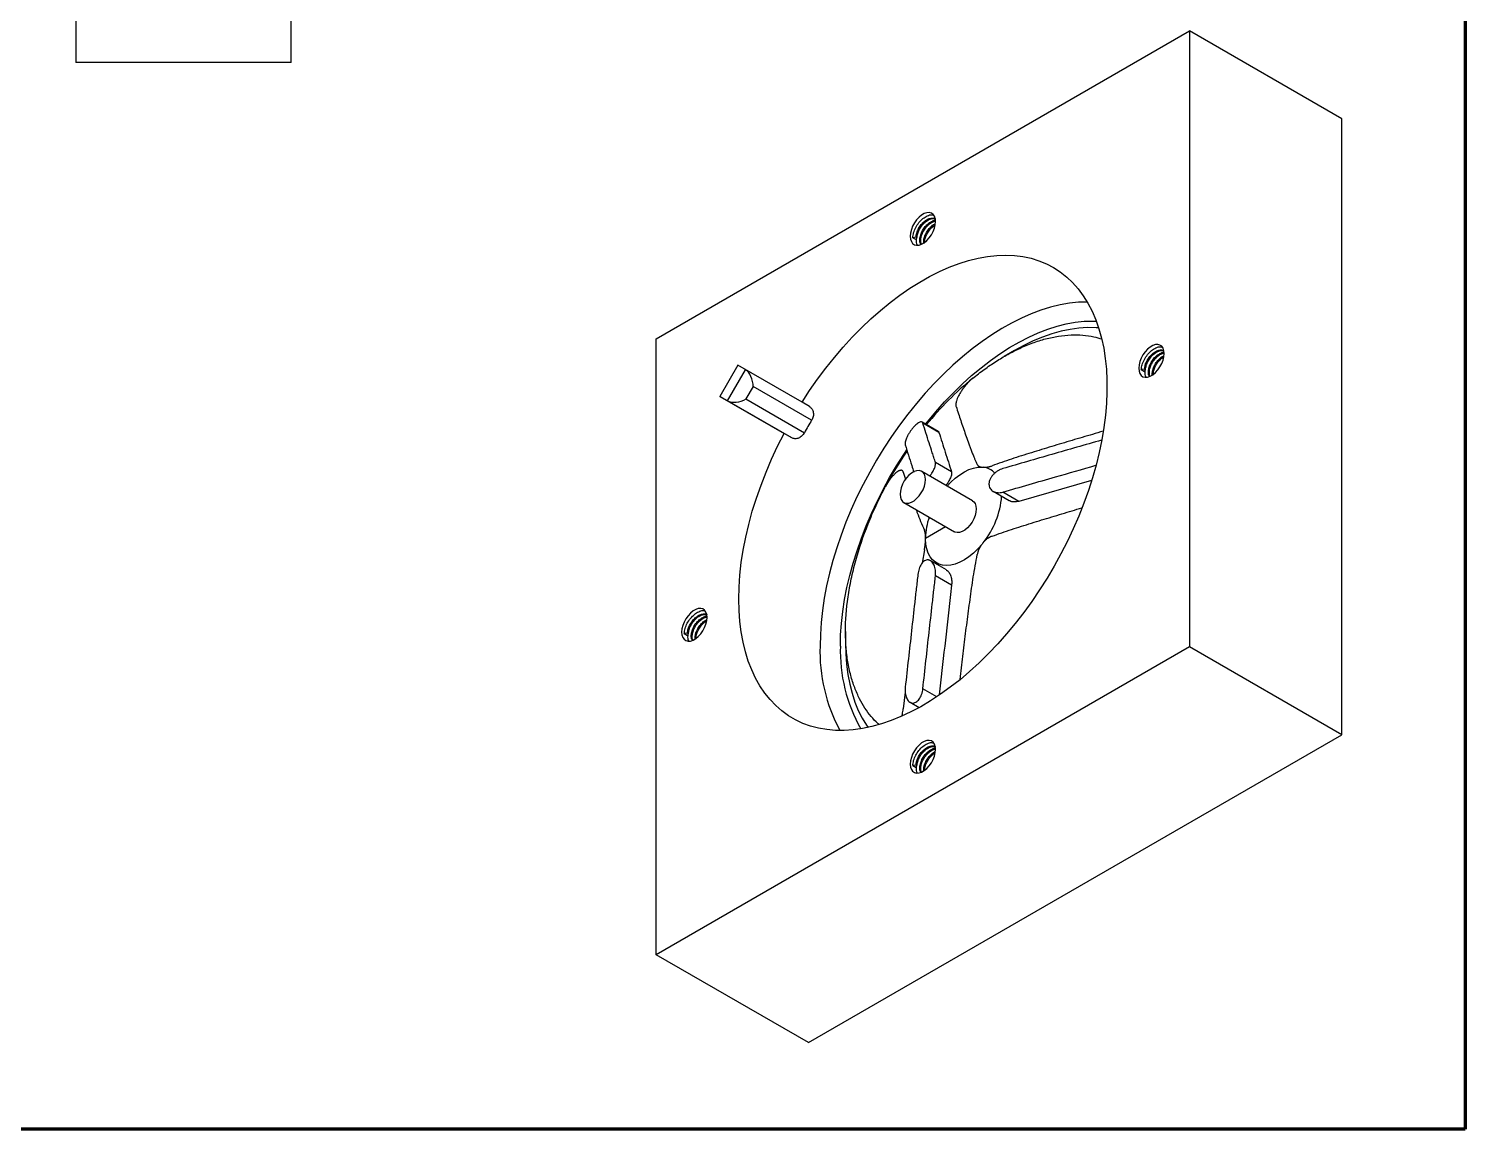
# Model space of a CAD drawing. Header units: millimetres. Extents: x 15 to 415, y 5 to 292.
# Drawn here: x 215 to 415, y 5 to 158.2 of the extents above; entities that cross this region are included whole.
import ezdxf

# ---------------------------------------------------------------- set-up
doc = ezdxf.new("R2010")
doc.units = ezdxf.units.MM

msp = doc.modelspace()

# ---------------------------------------------------------------- linework, layer by layer
at = {"color": 7, "linetype": 'Continuous', "lineweight": 70}
for p, q in [((415, 292), (415, 5)), ((415, 5), (15, 5))]:
    msp.add_line(p, q, dxfattribs=at)
at = {"color": 7, "linetype": 'Continuous', "lineweight": 25}
for p, q in [((221.55, 258.52), (221.55, 153.52)), ((251.55, 153.52), (251.55, 258.52)), ((302.37, 115.04), (376.62, 157.9)), ((376.62, 157.9), (376.62, 72.16)), ((397.83, 145.65), (376.62, 157.9)), ((251.55, 153.52), (221.55, 153.52)), ((397.83, 59.92), (397.83, 145.65)), ((338.53, 129.19), (338.08, 129.12)), ((338.08, 129.12), (338.54, 128.85)), ((338.66, 129.11), (338.53, 129.19)), ((338.54, 128.85), (338.66, 129.11)), ((339.71, 128.46), (339.76, 128.71)), ((302.37, 29.3), (302.37, 115.04)), ((352.22, 113.4), (350.8, 112.58)), ((313.74, 111.36), (311.24, 107.03)), ((322.66, 106.21), (313.74, 111.36)), ((370.35, 110.82), (369.9, 110.75)), ((369.9, 110.75), (370.36, 110.48)), ((370.48, 110.74), (370.35, 110.82)), ((370.36, 110.48), (370.48, 110.74)), ((371.53, 110.08), (371.58, 110.34)), ((315.86, 108.4), (314.86, 106.67)), ((324, 103.7), (315.86, 108.4)), ((311.24, 107.03), (320.16, 101.88)), ((312.3, 106.41), (311.24, 107.03)), ((321.22, 101.26), (312.3, 106.41)), ((314.86, 106.67), (323, 101.97)), ((323.72, 105.6), (322.66, 106.21)), ((341.62, 102.16), (339.38, 103.45)), ((341.72, 102.02), (339.48, 103.31)), ((321.22, 101.26), (320.16, 101.88)), ((336.76, 96.49), (337.09, 95.49)), ((346.4, 92.5), (339.33, 96.58)), ((343.48, 96.52), (341.24, 97.81)), ((362.96, 95.32), (352.86, 92.41)), ((336.83, 92.25), (343.9, 88.17)), ((349.27, 93.81), (351.51, 92.52)), ((352.86, 92.41), (350.62, 93.7)), ((339.7, 85.66), (339.38, 83.81)), ((342.76, 82.87), (340.52, 84.16)), ((343.48, 80.74), (341.24, 82.03)), ((306.71, 74.08), (306.26, 74.01)), ((306.26, 74.01), (306.72, 73.74)), ((306.84, 74), (306.71, 74.08)), ((306.72, 73.74), (306.84, 74)), ((328.71, 74.31), (328.71, 72.68)), ((376.62, 72.16), (302.37, 29.3)), ((307.89, 73.35), (307.94, 73.6)), ((397.83, 59.92), (376.62, 72.16)), ((337.03, 65.84), (336.76, 63.52)), ((337.7, 64.44), (338.97, 63.71)), ((323.58, 17.06), (397.83, 59.92)), ((338.53, 55.7), (338.08, 55.63)), ((338.08, 55.63), (338.54, 55.36)), ((338.66, 55.62), (338.53, 55.7)), ((338.54, 55.36), (338.66, 55.62)), ((339.71, 54.97), (339.76, 55.23)), ((323.58, 17.06), (302.37, 29.3))]:
    msp.add_line(p, q, dxfattribs=at)
at = {"color": 8, "linetype": 'Continuous', "lineweight": 25}
for p, q in [((312.3, 106.41), (314.8, 110.74)), ((339.85, 87.27), (342.65, 88.89)), ((341.42, 65.2), (339.48, 66.32))]:
    msp.add_line(p, q, dxfattribs=at)
at = {"color": 7, "linetype": 'Continuous', "lineweight": 25, "flags": 128}
for points in [[(341.26, 131.37), (341.22, 131.77), (341.11, 132.11), (340.92, 132.37), (340.67, 132.54), (340.38, 132.62), (340.04, 132.6), (339.68, 132.48), (339.31, 132.27), (338.95, 131.97), (338.61, 131.6), (338.31, 131.18), (338.06, 130.72), (337.88, 130.24), (337.76, 129.77), (337.72, 129.32), (337.76, 128.92), (337.88, 128.58), (338.06, 128.32), (338.31, 128.14), (338.61, 128.07), (338.95, 128.09), (339.31, 128.21), (339.68, 128.42), (340.04, 128.72), (340.38, 129.09), (340.67, 129.51), (340.92, 129.97), (341.11, 130.45), (341.22, 130.92), (341.26, 131.37)], [(322.66, 106.21), (323.72, 107.83), (324.83, 109.42), (325.98, 110.96), (327.17, 112.44), (328.4, 113.88), (329.65, 115.25), (330.94, 116.57), (332.25, 117.81), (333.58, 118.99), (334.93, 120.09), (336.29, 121.12), (337.66, 122.07), (339.04, 122.93), (340.42, 123.72), (341.79, 124.41), (343.16, 125.01), (344.52, 125.53), (345.86, 125.95), (347.19, 126.28), (348.49, 126.51), (349.77, 126.65), (351.01, 126.69), (352.23, 126.64), (353.4, 126.49), (354.54, 126.25), (355.63, 125.91), (356.68, 125.48), (357.68, 124.96), (358.62, 124.35), (359.51, 123.64), (360.34, 122.86), (361.11, 121.98), (361.82, 121.03), (362.46, 119.99), (363.04, 118.88), (363.55, 117.7), (363.99, 116.45), (364.36, 115.13), (364.66, 113.75), (364.88, 112.31), (365.04, 110.81), (365.11, 109.27), (365.12, 107.68), (365.05, 106.05), (364.9, 104.39), (364.69, 102.69), (364.4, 100.97), (364.03, 99.22), (363.6, 97.46), (363.1, 95.69), (362.53, 93.91), (361.89, 92.14), (361.19, 90.36), (360.42, 88.6), (359.6, 86.85), (358.71, 85.12), (357.78, 83.41), (356.78, 81.73), (355.74, 80.09), (354.65, 78.49), (353.52, 76.93), (352.35, 75.42), (351.14, 73.96), (349.9, 72.56), (348.62, 71.21), (347.32, 69.94), (346, 68.73), (344.66, 67.59), (343.3, 66.53), (341.94, 65.55), (340.56, 64.64), (339.18, 63.82), (337.81, 63.09), (336.44, 62.45), (335.07, 61.89), (333.72, 61.43), (332.39, 61.06), (331.08, 60.78), (329.79, 60.6), (328.53, 60.52), (327.3, 60.53), (326.1, 60.63), (324.95, 60.83), (323.84, 61.13), (322.77, 61.51), (321.75, 62), (320.78, 62.57), (319.87, 63.23), (319.01, 63.98), (318.21, 64.82), (317.47, 65.73), (316.8, 66.73), (316.19, 67.81), (315.65, 68.96), (315.18, 70.18), (314.78, 71.47), (314.45, 72.83), (314.19, 74.24), (314.01, 75.71), (313.9, 77.23), (313.86, 78.8)], [(362.37, 120.16), (361.17, 120.12), (359.9, 119.99), (358.6, 119.77), (357.27, 119.44), (355.93, 119.03), (354.58, 118.52), (353.21, 117.93), (351.84, 117.24), (350.46, 116.47), (349.09, 115.61), (347.72, 114.67), (346.35, 113.65), (345.01, 112.55), (343.67, 111.38), (342.36, 110.14), (341.08, 108.84), (339.82, 107.47), (338.59, 106.04), (337.4, 104.56), (336.24, 103.02), (335.13, 101.44), (334.07, 99.82), (333.05, 98.17), (332.08, 96.48), (331.17, 94.76), (330.31, 93.02), (329.52, 91.27), (328.78, 89.5), (328.11, 87.72), (327.5, 85.95), (326.96, 84.17), (326.49, 82.41), (326.09, 80.65), (325.76, 78.92), (325.51, 77.21), (325.32, 75.53), (325.21, 73.88), (325.17, 72.27)], [(339.86, 103.17), (340.11, 103.48), (341.28, 104.89), (342.49, 106.25), (343.73, 107.54), (344.99, 108.77), (346.27, 109.93), (347.58, 111.02), (348.89, 112.03), (350.22, 112.97), (351.55, 113.82), (352.89, 114.59), (354.22, 115.28), (355.55, 115.87), (356.86, 116.38), (358.17, 116.8), (359.45, 117.12), (360.71, 117.35), (361.95, 117.48), (363.16, 117.52), (363.63, 117.51)], [(363.96, 116.55), (363.59, 116.58), (362.42, 116.6), (361.22, 116.53), (359.99, 116.36), (358.73, 116.1), (357.45, 115.74), (356.16, 115.29), (354.85, 114.75), (353.54, 114.12), (352.22, 113.4), (352.22, 113.4)], [(373.08, 112.99), (373.04, 113.39), (372.93, 113.73), (372.74, 114), (372.49, 114.17), (372.2, 114.25), (371.86, 114.23), (371.5, 114.11), (371.13, 113.89), (370.77, 113.6), (370.43, 113.23), (370.13, 112.8), (369.88, 112.34), (369.7, 111.87), (369.58, 111.4), (369.54, 110.95), (369.58, 110.55), (369.7, 110.21), (369.88, 109.94), (370.13, 109.77), (370.43, 109.69), (370.77, 109.71), (371.13, 109.83), (371.5, 110.05), (371.86, 110.34), (372.2, 110.71), (372.49, 111.14), (372.74, 111.6), (372.93, 112.07), (373.04, 112.54), (373.08, 112.99)], [(313.86, 78.8), (313.9, 80.46), (314.01, 82.15), (314.21, 83.88), (314.48, 85.63), (314.83, 87.41), (315.25, 89.21), (315.74, 91.03), (316.31, 92.85), (316.95, 94.67), (317.65, 96.49), (318.43, 98.3), (319.26, 100.1), (320.16, 101.88)], [(328, 72.27), (328.04, 73.83), (328.15, 75.43), (328.33, 77.07), (328.59, 78.73), (328.92, 80.41), (329.31, 82.11), (329.78, 83.82), (330.32, 85.54), (330.92, 87.27), (331.59, 88.99), (332.32, 90.7), (333.11, 92.4), (333.96, 94.08), (334.86, 95.73), (335.82, 97.36), (336.82, 98.95), (337.24, 99.58)], [(336.31, 93.4), (336.35, 92.99), (336.46, 92.65), (336.65, 92.39), (336.89, 92.22), (337.19, 92.14), (337.53, 92.16), (337.89, 92.28), (338.26, 92.49), (338.62, 92.79), (338.96, 93.16), (339.26, 93.58), (339.51, 94.04), (339.69, 94.52), (339.81, 94.99), (339.85, 95.44), (339.81, 95.84), (339.69, 96.18), (339.51, 96.44), (339.26, 96.62), (338.96, 96.69), (338.62, 96.67), (338.26, 96.55), (337.89, 96.34), (337.53, 96.04), (337.19, 95.67), (336.89, 95.25), (336.65, 94.79), (336.46, 94.31), (336.35, 93.84), (336.31, 93.4)], [(342.86, 94.54), (343.37, 95.08), (343.99, 95.64), (344.62, 96.12), (345.26, 96.52), (345.9, 96.83), (346.53, 97.05), (347.14, 97.16), (347.72, 97.18)], [(346.4, 92.5), (346.58, 92.36), (346.76, 92.1), (346.88, 91.76), (346.92, 91.36), (346.88, 90.91), (346.76, 90.44), (346.58, 89.96), (346.33, 89.5), (346.03, 89.08), (345.7, 88.71), (345.33, 88.41), (344.96, 88.2), (344.6, 88.08), (344.27, 88.06), (343.97, 88.13), (343.9, 88.17)], [(347.72, 86.46), (347.14, 85.81), (346.53, 85.22), (345.9, 84.71), (345.26, 84.28), (344.62, 83.94), (343.99, 83.69), (343.37, 83.54), (342.78, 83.49), (342.22, 83.54), (341.71, 83.69), (341.25, 83.93), (340.84, 84.27), (340.5, 84.7), (340.23, 85.22), (340.02, 85.8), (339.9, 86.46), (339.85, 87.17)], [(309.44, 76.25), (309.4, 76.65), (309.29, 76.99), (309.1, 77.26), (308.86, 77.43), (308.56, 77.51), (308.22, 77.49), (307.86, 77.37), (307.49, 77.15), (307.13, 76.86), (306.79, 76.49), (306.49, 76.07), (306.24, 75.61), (306.06, 75.13), (305.94, 74.66), (305.9, 74.21), (305.94, 73.81), (306.06, 73.47), (306.24, 73.21), (306.49, 73.03), (306.79, 72.95), (307.13, 72.97), (307.49, 73.09), (307.86, 73.31), (308.22, 73.61), (308.56, 73.97), (308.86, 74.4), (309.1, 74.86), (309.29, 75.33), (309.4, 75.81), (309.44, 76.25)], [(328.71, 72.68), (328.75, 71.18), (328.86, 69.73), (329.04, 68.32), (329.3, 66.98), (329.63, 65.69), (330.03, 64.47), (330.5, 63.32), (331.04, 62.24), (331.64, 61.24), (331.85, 60.94)], [(341.26, 57.88), (341.22, 58.28), (341.11, 58.62), (340.92, 58.88), (340.67, 59.06), (340.38, 59.13), (340.04, 59.11), (339.68, 58.99), (339.31, 58.78), (338.95, 58.48), (338.61, 58.11), (338.31, 57.69), (338.06, 57.23), (337.88, 56.75), (337.76, 56.28), (337.72, 55.84), (337.76, 55.43), (337.88, 55.09), (338.06, 54.83), (338.31, 54.66), (338.61, 54.58), (338.95, 54.6), (339.31, 54.72), (339.68, 54.93), (340.04, 55.23), (340.38, 55.6), (340.67, 56.02), (340.92, 56.48), (341.11, 56.96), (341.22, 57.43), (341.26, 57.88)]]:
    msp.add_lwpolyline(points, dxfattribs=at)
at = {"color": 7, "linetype": 'Continuous', "lineweight": 25}
for centre, radius, start, end in [((374.97, 74.74), 45.02, 129.3472, 140.9702), ((377.85, 71.46), 62.77, 149.0872, 150.9128), ((381.89, 69.13), 53.93, 145.8011, 152.072), ((347.61, 94.6), 2.57, 42.5827, 83.9728), ((338.92, 93.96), 11.56, 320.8324, 355.8784), ((349.43, 87.09), 9.59, 161.0227, 178.2802), ((348.26, 71.48), 23.1, 178.0314, 208.3532), ((349.68, 71.53), 21.69, 178.0309, 209.798)]:
    msp.add_arc(centre, radius, start, end, dxfattribs=at)
for centre, major_axis, ratio, start_param, end_param in [((314.8, 109.01), (-0.49, 1.82), 0.517638, 4.234807, 5.805604), ((313.8, 107.28), (1.82, 0.49), 0.51759, 3.619289, 5.190086)]:
    msp.add_ellipse(centre, major_axis=major_axis, ratio=ratio, start_param=start_param, end_param=end_param, dxfattribs=at)
for points, knots in [([(338.08, 129.12), (338.11, 129.35), (338.16, 129.8), (338.48, 130.55), (338.93, 131.24), (339.49, 131.82), (340.1, 132.19), (340.61, 132.36), (340.86, 132.3), (340.94, 132.28)], [0, 0, 0, 0, 0.153743, 0.309146, 0.461501, 0.61724, 0.77006, 0.924794, 1, 1, 1, 1]), ([(338.53, 129.19), (338.55, 129.38), (338.6, 129.76), (338.87, 130.38), (339.26, 130.96), (339.73, 131.44), (340.25, 131.76), (340.75, 131.88), (341.1, 131.86), (341.23, 131.75), (341.25, 131.73)], [0, 0, 0, 0, 0.138556, 0.27861, 0.415913, 0.556271, 0.693993, 0.833444, 0.972895, 1, 1, 1, 1]), ([(338.66, 129.11), (338.69, 129.3), (338.74, 129.68), (339.01, 130.31), (339.39, 130.89), (339.86, 131.36), (340.38, 131.68), (340.87, 131.82), (341.14, 131.75), (341.27, 131.71)], [0, 0, 0, 0, 0.1446839, 0.2909327, 0.4343078, 0.5808735, 0.724687, 0.8703054, 1, 1, 1, 1]), ([(339.22, 128.21), (339.19, 128.24), (339.08, 128.37), (339.04, 128.77), (339.11, 129.34), (339.34, 129.95), (339.7, 130.54), (340.16, 131.05), (340.67, 131.39), (341.03, 131.55), (341.19, 131.54), (341.19, 131.54)], [0, 0, 0, 0, 0.046193, 0.182253, 0.316624, 0.453568, 0.587531, 0.724178, 0.859365, 0.994549, 1, 1, 1, 1]), ([(339.28, 128.23), (339.27, 128.24), (339.2, 128.34), (339.18, 128.7), (339.24, 129.26), (339.47, 129.88), (339.83, 130.47), (340.29, 130.97), (340.78, 131.32), (341.09, 131.4), (341.22, 131.44)], [0, 0, 0, 0, 0.00135, 0.14817, 0.293167, 0.440941, 0.585498, 0.732951, 0.878829, 1, 1, 1, 1]), ([(339.59, 128.38), (339.6, 128.55), (339.6, 128.91), (339.81, 129.52), (340.15, 130.13), (340.59, 130.64), (340.97, 130.97), (341.19, 131.04), (341.23, 131.06)], [0, 0, 0, 0, 0.186201, 0.3796878, 0.5695447, 0.7617783, 0.9540197, 1, 1, 1, 1]), ([(339.74, 128.48), (339.74, 128.6), (339.75, 128.9), (339.95, 129.45), (340.28, 130.05), (340.72, 130.57), (341.05, 130.8), (341.21, 130.91)], [0, 0, 0, 0, 0.139924, 0.35965, 0.575253, 0.793555, 1, 1, 1, 1]), ([(338.73, 128.11), (338.72, 128.11), (338.6, 128.27), (338.6, 128.76), (338.63, 129.27), (338.74, 129.52), (338.74, 129.53)], [0, 0, 0, 0, 0.027927, 0.549638, 0.984026, 1, 1, 1, 1]), ([(346.43, 109.55), (346.96, 109.97), (348.03, 110.81), (349.66, 111.91), (351.31, 112.89), (353.02, 113.76), (354.78, 114.5), (356.59, 115.07), (358.38, 115.44), (360.1, 115.62), (361.75, 115.58), (363.18, 115.4), (364.02, 115.13), (364.37, 115.02)], [0, 0, 0, 0, 0.08515, 0.170765, 0.257823, 0.345374, 0.441469, 0.538228, 0.637085, 0.736666, 0.832915, 0.929833, 1, 1, 1, 1]), ([(369.9, 110.75), (369.92, 110.97), (369.98, 111.43), (370.3, 112.17), (370.75, 112.87), (371.31, 113.44), (371.92, 113.82), (372.43, 113.98), (372.68, 113.92), (372.76, 113.9)], [0, 0, 0, 0, 0.153743, 0.309146, 0.461501, 0.61724, 0.77006, 0.924794, 1, 1, 1, 1]), ([(370.35, 110.82), (370.37, 111), (370.42, 111.39), (370.69, 112.01), (371.08, 112.59), (371.55, 113.06), (372.07, 113.39), (372.57, 113.51), (372.92, 113.49), (373.05, 113.37), (373.07, 113.35)], [0, 0, 0, 0, 0.138556, 0.27861, 0.415913, 0.556271, 0.693993, 0.833444, 0.972895, 1, 1, 1, 1]), ([(370.48, 110.74), (370.51, 110.93), (370.56, 111.31), (370.83, 111.93), (371.21, 112.51), (371.68, 112.99), (372.2, 113.3), (372.69, 113.45), (372.96, 113.37), (373.09, 113.34)], [0, 0, 0, 0, 0.144684, 0.290933, 0.434308, 0.580873, 0.724687, 0.870305, 1, 1, 1, 1]), ([(371.04, 109.83), (371.01, 109.87), (370.9, 110), (370.86, 110.39), (370.93, 110.96), (371.16, 111.58), (371.52, 112.17), (371.98, 112.68), (372.49, 113.01), (372.85, 113.18), (373.01, 113.16), (373.01, 113.16)], [0, 0, 0, 0, 0.046193, 0.182253, 0.316624, 0.453568, 0.587531, 0.724178, 0.859365, 0.994549, 1, 1, 1, 1]), ([(371.1, 109.86), (371.09, 109.86), (371.02, 109.96), (371, 110.32), (371.06, 110.88), (371.29, 111.5), (371.65, 112.1), (372.11, 112.59), (372.6, 112.94), (372.91, 113.02), (373.04, 113.06)], [0, 0, 0, 0, 0.00135, 0.14817, 0.293167, 0.440941, 0.585498, 0.732951, 0.878829, 1, 1, 1, 1]), ([(371.41, 110), (371.42, 110.18), (371.42, 110.53), (371.63, 111.15), (371.97, 111.75), (372.41, 112.27), (372.79, 112.59), (373.01, 112.67), (373.05, 112.69)], [0, 0, 0, 0, 0.186201, 0.379688, 0.569545, 0.761778, 0.95402, 1, 1, 1, 1]), ([(371.56, 110.11), (371.56, 110.22), (371.57, 110.52), (371.77, 111.07), (372.1, 111.67), (372.54, 112.2), (372.87, 112.43), (373.03, 112.54)], [0, 0, 0, 0, 0.139924, 0.35965, 0.575253, 0.793555, 1, 1, 1, 1]), ([(370.55, 109.73), (370.54, 109.74), (370.42, 109.89), (370.42, 110.39), (370.45, 110.9), (370.56, 111.15), (370.56, 111.16)], [0, 0, 0, 0, 0.027927, 0.549638, 0.984026, 1, 1, 1, 1]), ([(346.43, 109.55), (346.4, 109.53), (346.34, 109.48), (346.26, 109.41), (346.17, 109.34), (346.09, 109.26), (346.01, 109.18), (345.92, 109.09), (345.84, 109.01), (345.75, 108.92), (345.67, 108.83), (345.59, 108.74), (345.51, 108.65), (345.43, 108.56), (345.35, 108.47), (345.28, 108.37), (345.2, 108.27), (345.13, 108.18), (345.06, 108.08), (344.91, 107.87), (344.7, 107.55), (344.46, 107.12), (344.27, 106.72), (344.17, 106.42), (344.11, 106.21), (344.09, 106.07), (344.07, 105.94), (344.07, 105.83), (344.08, 105.72), (344.1, 105.66), (344.11, 105.63)], [0, 0, 0, 0, 0.020842, 0.041685, 0.062528, 0.083372, 0.104217, 0.12506, 0.145903, 0.166747, 0.187591, 0.208436, 0.22928, 0.250124, 0.270967, 0.291809, 0.312652, 0.333496, 0.35434, 0.375183, 0.468858, 0.562539, 0.656227, 0.749919, 0.791598, 0.833278, 0.874959, 0.91664, 0.958322, 1, 1, 1, 1]), ([(323.72, 105.6), (323.79, 105.55), (323.85, 105.51), (323.97, 105.4), (324.02, 105.33), (324.11, 105.19), (324.15, 105.12), (324.2, 104.96), (324.22, 104.88), (324.25, 104.7), (324.25, 104.61), (324.25, 104.43), (324.23, 104.34), (324.17, 104.06), (324.1, 103.87), (324, 103.7)], [0, 0, 0, 0, 0.125, 0.125, 0.25, 0.25, 0.375, 0.375, 0.5, 0.5, 0.625, 0.625, 0.75, 0.75, 1, 1, 1, 1]), ([(344.11, 105.63), (344.22, 105.29), (344.43, 104.64), (344.76, 103.65), (345.09, 102.68), (345.43, 101.69), (345.73, 100.85), (345.97, 100.17), (346.17, 99.66), (346.36, 99.15), (346.55, 98.68), (346.73, 98.26), (346.88, 97.9), (346.99, 97.66), (347.05, 97.55)], [0, 0, 0, 0, 0.1314657, 0.2501475, 0.3752225, 0.5002758, 0.6252893, 0.6903849, 0.7502484, 0.8155856, 0.87514, 0.9194225, 0.9610066, 1, 1, 1, 1]), ([(339.48, 103.31), (339.47, 103.36), (339.45, 103.39), (339.39, 103.45), (339.35, 103.47), (339.26, 103.48), (339.21, 103.48), (339.1, 103.45), (339.03, 103.43), (338.9, 103.36), (338.83, 103.31), (338.67, 103.2), (338.59, 103.14), (338.43, 102.99), (338.35, 102.91), (338.18, 102.73), (338.09, 102.63), (337.93, 102.43), (337.85, 102.32), (337.69, 102.1), (337.62, 101.99), (337.48, 101.76), (337.42, 101.65), (337.31, 101.43), (337.26, 101.32), (337.17, 101.11), (337.13, 101.01), (337.07, 100.82), (337.05, 100.73), (337.02, 100.57), (337.01, 100.5), (337.01, 100.37), (337.02, 100.31), (337.03, 100.26)], [0, 0, 0, 0, 0.0625, 0.0625, 0.125, 0.125, 0.1875, 0.1875, 0.25, 0.25, 0.3125, 0.3125, 0.375, 0.375, 0.4375, 0.4375, 0.5, 0.5, 0.5625, 0.5625, 0.625, 0.625, 0.6875, 0.6875, 0.75, 0.75, 0.8125, 0.8125, 0.875, 0.875, 0.9375, 0.9375, 1, 1, 1, 1]), ([(341.24, 97.81), (341.17, 98.04), (341.09, 98.27), (340.94, 98.73), (340.87, 98.96), (340.65, 99.65), (340.5, 100.11), (340.21, 101.02), (340.06, 101.48), (339.77, 102.39), (339.63, 102.85), (339.48, 103.31)], [0, 0, 0, 0, 0.125, 0.125, 0.25, 0.25, 0.5, 0.5, 0.75, 0.75, 1, 1, 1, 1]), ([(341.6, 102.13), (341.64, 102.12), (341.69, 102.11), (341.71, 102.04), (341.72, 102.02)], [0, 0, 0, 0, 0.574982, 1, 1, 1, 1]), ([(341.72, 102.02), (342.01, 101.1), (342.3, 100.19), (342.89, 98.36), (343.18, 97.44), (343.48, 96.52)], [0, 0, 0, 0, 0.5, 0.5, 1, 1, 1, 1]), ([(364.58, 102.18), (364.09, 102.03), (362.65, 101.61), (360.26, 100.9), (357.42, 100.05), (354.61, 99.19), (351.82, 98.31), (350.01, 97.68), (349.11, 97.36)], [0, 0, 0, 0, 0.093906, 0.27618, 0.458094, 0.63948, 0.820123, 1, 1, 1, 1]), ([(323, 101.97), (322.95, 101.89), (322.89, 101.8), (322.77, 101.65), (322.71, 101.58), (322.57, 101.45), (322.49, 101.39), (322.34, 101.3), (322.26, 101.25), (322.1, 101.19), (322.01, 101.16), (321.85, 101.13), (321.76, 101.13), (321.52, 101.14), (321.36, 101.18), (321.22, 101.26)], [0, 0, 0, 0, 0.125, 0.125, 0.25, 0.25, 0.375, 0.375, 0.5, 0.5, 0.625, 0.625, 0.75, 0.75, 1, 1, 1, 1]), ([(337.03, 100.26), (337.33, 99.32), (337.73, 98.07), (338.13, 96.81), (338.23, 96.5)], [0, 0, 0, 0, 0.755075, 1, 1, 1, 1]), ([(364.36, 100.93), (362.06, 100.27), (357.47, 98.95), (352.9, 97.63), (350.62, 96.97)], [0, 0, 0, 0, 0.502279, 1, 1, 1, 1]), ([(336.76, 96.49), (336.75, 96.51), (336.74, 96.54), (336.72, 96.58), (336.7, 96.61), (336.68, 96.64), (336.65, 96.67), (336.62, 96.69), (336.59, 96.71), (336.55, 96.72), (336.51, 96.73), (336.47, 96.74), (336.43, 96.74), (336.39, 96.73), (336.34, 96.73), (336.29, 96.71), (336.24, 96.7), (336.19, 96.68), (336.07, 96.62), (335.89, 96.5), (335.6, 96.27), (335.31, 95.96), (335.06, 95.67), (334.89, 95.43), (334.77, 95.27), (334.66, 95.1), (334.55, 94.93), (334.44, 94.75), (334.34, 94.57), (334.27, 94.45), (334.24, 94.39)], [0, 0, 0, 0, 0.022069, 0.044138, 0.066208, 0.088279, 0.11035, 0.13242, 0.154491, 0.176562, 0.198632, 0.220702, 0.242772, 0.264842, 0.286913, 0.308983, 0.331052, 0.353122, 0.375191, 0.468881, 0.562565, 0.656241, 0.749911, 0.785639, 0.821368, 0.857094, 0.89282, 0.928548, 0.964275, 1, 1, 1, 1]), ([(340.46, 95.93), (340.56, 96.07), (340.78, 96.39), (341.05, 96.88), (341.24, 97.36), (341.28, 97.66), (341.25, 97.78), (341.24, 97.81)], [0, 0, 0, 0, 0.18534, 0.41384, 0.657469, 0.916471, 1, 1, 1, 1]), ([(343.48, 96.52), (343.49, 96.41), (343.52, 96.2), (343.34, 95.7), (343.06, 95.15), (342.81, 94.79), (342.7, 94.64)], [0, 0, 0, 0, 0.266814, 0.533764, 0.796619, 1, 1, 1, 1]), ([(347.05, 97.55), (347.06, 97.53), (347.07, 97.5), (347.1, 97.45), (347.14, 97.41), (347.17, 97.37), (347.22, 97.34), (347.26, 97.31), (347.31, 97.28), (347.37, 97.25), (347.42, 97.23), (347.5, 97.21), (347.6, 97.19), (347.68, 97.18), (347.72, 97.18)], [0, 0, 0, 0, 0.07501, 0.150016, 0.225019, 0.300023, 0.375027, 0.450029, 0.525032, 0.600037, 0.67504, 0.750041, 0.87502, 1, 1, 1, 1]), ([(347.88, 97.16), (347.9, 97.16), (347.95, 97.15), (348.02, 97.15), (348.1, 97.15), (348.17, 97.15), (348.25, 97.16), (348.33, 97.17), (348.42, 97.18), (348.5, 97.19), (348.59, 97.21), (348.68, 97.23), (348.79, 97.26), (348.94, 97.3), (349.05, 97.34), (349.11, 97.36)], [0, 0, 0, 0, 0.068184, 0.136369, 0.204555, 0.272738, 0.340921, 0.409105, 0.477289, 0.545472, 0.613655, 0.681839, 0.750023, 0.875005, 1, 1, 1, 1]), ([(350.62, 96.97), (350.5, 96.94), (350.38, 96.89), (350.14, 96.78), (350.03, 96.72), (349.8, 96.58), (349.69, 96.5), (349.48, 96.33), (349.38, 96.24), (349.2, 96.05), (349.11, 95.94), (348.97, 95.73), (348.9, 95.62), (348.8, 95.39), (348.76, 95.28), (348.71, 95.11), (348.7, 95.05), (348.69, 94.94), (348.69, 94.88), (348.69, 94.72), (348.7, 94.61), (348.75, 94.41), (348.79, 94.31), (348.9, 94.14), (348.96, 94.05), (349.11, 93.91), (349.19, 93.85), (349.38, 93.75), (349.48, 93.71), (349.68, 93.65), (349.8, 93.63), (350.02, 93.62), (350.14, 93.62), (350.38, 93.64), (350.5, 93.67), (350.62, 93.7)], [0, 0, 0, 0, 0.0625, 0.0625, 0.125, 0.125, 0.1875, 0.1875, 0.25, 0.25, 0.3125, 0.3125, 0.375, 0.375, 0.4375, 0.4375, 0.46875, 0.46875, 0.5, 0.5, 0.5625, 0.5625, 0.625, 0.625, 0.6875, 0.6875, 0.75, 0.75, 0.8125, 0.8125, 0.875, 0.875, 0.9375, 0.9375, 1, 1, 1, 1]), ([(350.62, 93.7), (353.06, 94.41), (357.37, 95.66), (361.69, 96.89), (363.56, 97.43)], [0, 0, 0, 0, 0.56548, 1, 1, 1, 1]), ([(328.71, 74.31), (328.71, 75.86), (328.83, 77.46), (329.19, 79.93), (329.34, 80.76), (329.6, 82.03), (329.7, 82.46), (329.91, 83.31), (330.02, 83.74), (330.61, 85.88), (331.19, 87.58), (332.21, 90.14), (332.58, 91), (333.37, 92.7), (333.79, 93.55), (334.24, 94.39)], [0, 0, 0, 0, 0.25, 0.25, 0.375, 0.375, 0.4375, 0.4375, 0.5, 0.5, 0.75, 0.75, 0.875, 0.875, 1, 1, 1, 1]), ([(352.86, 92.41), (352.64, 92.37), (352.2, 92.29), (351.73, 92.37), (351.55, 92.51), (351.52, 92.53)], [0, 0, 0, 0, 0.45438, 0.908982, 1, 1, 1, 1]), ([(338.54, 91.26), (338.6, 91.11), (338.79, 90.58), (339.15, 89.64), (339.52, 88.82), (339.7, 88.41)], [0, 0, 0, 0, 0.165673, 0.58371, 1, 1, 1, 1]), ([(349.11, 87.56), (350.01, 87.88), (351.82, 88.51), (354.61, 89.39), (357.42, 90.25), (359.77, 90.96), (361.17, 91.37), (361.62, 91.5)], [0, 0, 0, 0, 0.22198, 0.444819, 0.66853, 0.892866, 1, 1, 1, 1]), ([(339.85, 87.38), (339.85, 87.41), (339.85, 87.47), (339.85, 87.56), (339.84, 87.65), (339.84, 87.73), (339.83, 87.81), (339.83, 87.88), (339.82, 87.96), (339.81, 88.03), (339.8, 88.09), (339.78, 88.16), (339.76, 88.23), (339.74, 88.32), (339.71, 88.38), (339.7, 88.41)], [0, 0, 0, 0, 0.068185, 0.136371, 0.204556, 0.272741, 0.340924, 0.409107, 0.477292, 0.545475, 0.613659, 0.681843, 0.750027, 0.875008, 1, 1, 1, 1]), ([(339.7, 85.66), (339.71, 85.7), (339.72, 85.78), (339.74, 85.9), (339.76, 86.02), (339.78, 86.13), (339.79, 86.25), (339.81, 86.37), (339.82, 86.48), (339.83, 86.6), (339.84, 86.71), (339.84, 86.84), (339.85, 87), (339.85, 87.11), (339.85, 87.17)], [0, 0, 0, 0, 0.075009, 0.150016, 0.22502, 0.300024, 0.375028, 0.45003, 0.525032, 0.600036, 0.675039, 0.750039, 0.875019, 1, 1, 1, 1]), ([(347.72, 86.46), (347.7, 86.43), (347.65, 86.38), (347.59, 86.29), (347.53, 86.2), (347.47, 86.1), (347.41, 86.01), (347.36, 85.91), (347.31, 85.81), (347.26, 85.71), (347.22, 85.61), (347.18, 85.5), (347.14, 85.37), (347.09, 85.2), (347.06, 85.07), (347.05, 85)], [0, 0, 0, 0, 0.068184, 0.136368, 0.204552, 0.272735, 0.340918, 0.409102, 0.477287, 0.545471, 0.613656, 0.681841, 0.750026, 0.875008, 1, 1, 1, 1]), ([(349.11, 87.56), (349.08, 87.55), (349.01, 87.52), (348.9, 87.48), (348.8, 87.43), (348.7, 87.38), (348.61, 87.32), (348.51, 87.25), (348.41, 87.19), (348.32, 87.11), (348.23, 87.04), (348.13, 86.94), (348.01, 86.82), (347.92, 86.71), (347.88, 86.66)], [0, 0, 0, 0, 0.075011, 0.150019, 0.225022, 0.300025, 0.375028, 0.450029, 0.52503, 0.600034, 0.675037, 0.750037, 0.875018, 1, 1, 1, 1]), ([(341.24, 82.03), (341.26, 82.17), (341.26, 82.3), (341.26, 82.57), (341.25, 82.7), (341.22, 82.96), (341.19, 83.08), (341.13, 83.32), (341.09, 83.43), (340.99, 83.64), (340.93, 83.74), (340.81, 83.91), (340.75, 83.99), (340.6, 84.11), (340.53, 84.16), (340.41, 84.22), (340.37, 84.23), (340.29, 84.26), (340.24, 84.26), (340.12, 84.28), (340.04, 84.27), (339.87, 84.22), (339.79, 84.19), (339.63, 84.09), (339.56, 84.03), (339.41, 83.88), (339.35, 83.79), (339.22, 83.6), (339.16, 83.5), (339.06, 83.28), (339.01, 83.16), (338.92, 82.91), (338.89, 82.78), (338.83, 82.52), (338.81, 82.39), (338.79, 82.25)], [0, 0, 0, 0, 0.0625, 0.0625, 0.125, 0.125, 0.1875, 0.1875, 0.25, 0.25, 0.3125, 0.3125, 0.375, 0.375, 0.4375, 0.4375, 0.46875, 0.46875, 0.5, 0.5, 0.5625, 0.5625, 0.625, 0.625, 0.6875, 0.6875, 0.75, 0.75, 0.8125, 0.8125, 0.875, 0.875, 0.9375, 0.9375, 1, 1, 1, 1]), ([(344.66, 67.62), (344.73, 68.16), (344.92, 69.76), (345.24, 72.42), (345.63, 75.59), (346.05, 78.74), (346.49, 81.89), (346.86, 83.96), (347.05, 85)], [0, 0, 0, 0, 0.092875, 0.275348, 0.457463, 0.639053, 0.819905, 1, 1, 1, 1]), ([(338.79, 82.25), (338.72, 81.6), (338.64, 80.94), (338.49, 79.63), (338.42, 78.98), (338.2, 77.02), (338.05, 75.71), (337.76, 73.09), (337.62, 71.78), (337.32, 69.16), (337.18, 67.85), (337.03, 66.54)], [0, 0, 0, 0, 0.125, 0.125, 0.25, 0.25, 0.5, 0.5, 0.75, 0.75, 1, 1, 1, 1]), ([(339.48, 66.32), (339.63, 67.63), (339.77, 68.94), (340.06, 71.56), (340.21, 72.87), (340.5, 75.49), (340.65, 76.8), (340.87, 78.76), (340.94, 79.42), (341.09, 80.72), (341.17, 81.38), (341.24, 82.03)], [0, 0, 0, 0, 0.25, 0.25, 0.5, 0.5, 0.75, 0.75, 0.875, 0.875, 1, 1, 1, 1]), ([(342.75, 82.85), (342.83, 82.81), (343.03, 82.68), (343.29, 82.27), (343.48, 81.68), (343.52, 81.14), (343.49, 80.82), (343.48, 80.74)], [0, 0, 0, 0, 0.15842, 0.394336, 0.646105, 0.913574, 1, 1, 1, 1]), ([(343.48, 80.74), (343.42, 80.17), (342.83, 75.08), (342.27, 69.99), (341.77, 65.46)], [0, 0, 0, 0, 0.111982, 1, 1, 1, 1]), ([(306.26, 74.01), (306.29, 74.23), (306.34, 74.69), (306.66, 75.44), (307.11, 76.13), (307.67, 76.7), (308.28, 77.08), (308.79, 77.25), (309.04, 77.19), (309.12, 77.17)], [0, 0, 0, 0, 0.1537432, 0.309146, 0.461501, 0.6172398, 0.7700599, 0.9247942, 1, 1, 1, 1]), ([(306.71, 74.08), (306.74, 74.27), (306.78, 74.65), (307.05, 75.27), (307.44, 75.85), (307.91, 76.32), (308.43, 76.65), (308.93, 76.77), (309.28, 76.75), (309.41, 76.63), (309.43, 76.62)], [0, 0, 0, 0, 0.1385558, 0.2786103, 0.4159127, 0.5562707, 0.693993, 0.8334438, 0.9728954, 1, 1, 1, 1]), ([(306.84, 74), (306.87, 74.19), (306.92, 74.57), (307.19, 75.19), (307.57, 75.77), (308.04, 76.25), (308.56, 76.57), (309.05, 76.71), (309.32, 76.63), (309.45, 76.6)], [0, 0, 0, 0, 0.144684, 0.290933, 0.434308, 0.580873, 0.724687, 0.870305, 1, 1, 1, 1]), ([(307.4, 73.09), (307.37, 73.13), (307.26, 73.26), (307.22, 73.65), (307.29, 74.22), (307.52, 74.84), (307.88, 75.43), (308.34, 75.94), (308.85, 76.27), (309.21, 76.44), (309.37, 76.43), (309.37, 76.43)], [0, 0, 0, 0, 0.046193, 0.182253, 0.316624, 0.453568, 0.587531, 0.724178, 0.859365, 0.994549, 1, 1, 1, 1]), ([(307.46, 73.12), (307.45, 73.12), (307.38, 73.23), (307.36, 73.58), (307.42, 74.14), (307.65, 74.76), (308.01, 75.36), (308.47, 75.85), (308.96, 76.2), (309.27, 76.29), (309.4, 76.32)], [0, 0, 0, 0, 0.00135, 0.14817, 0.293167, 0.440941, 0.585498, 0.732951, 0.878829, 1, 1, 1, 1]), ([(306.91, 72.99), (306.9, 73), (306.78, 73.15), (306.78, 73.65), (306.81, 74.16), (306.92, 74.41), (306.92, 74.42)], [0, 0, 0, 0, 0.0279272, 0.549638, 0.984026, 1, 1, 1, 1]), ([(307.77, 73.27), (307.78, 73.44), (307.78, 73.79), (307.99, 74.41), (308.33, 75.01), (308.77, 75.53), (309.16, 75.85), (309.37, 75.93), (309.41, 75.95)], [0, 0, 0, 0, 0.186201, 0.379688, 0.569545, 0.761778, 0.95402, 1, 1, 1, 1]), ([(307.92, 73.37), (307.92, 73.49), (307.93, 73.78), (308.13, 74.33), (308.46, 74.93), (308.9, 75.46), (309.23, 75.69), (309.39, 75.8)], [0, 0, 0, 0, 0.139924, 0.35965, 0.575253, 0.793555, 1, 1, 1, 1]), ([(333.35, 61.36), (333.31, 61.4), (332.91, 61.72), (332.26, 62.47), (331.4, 63.6), (330.64, 64.94), (329.97, 66.46), (329.42, 68.18), (329.02, 70.06), (328.76, 72.1), (328.73, 73.57), (328.71, 74.31)], [0, 0, 0, 0, 0.015445, 0.127124, 0.240682, 0.354884, 0.480336, 0.606658, 0.735724, 0.865737, 1, 1, 1, 1]), ([(337.03, 66.54), (337.02, 66.4), (337.01, 66.27), (337.01, 66.01), (337.02, 65.88), (337.05, 65.62), (337.07, 65.5), (337.13, 65.26), (337.17, 65.15), (337.25, 64.95), (337.3, 64.85), (337.42, 64.69), (337.48, 64.61), (337.62, 64.49), (337.69, 64.44), (337.84, 64.37), (337.93, 64.35), (338.09, 64.33), (338.17, 64.34), (338.34, 64.38), (338.43, 64.42), (338.59, 64.51), (338.67, 64.57), (338.82, 64.71), (338.9, 64.8), (339.03, 64.98), (339.1, 65.09), (339.21, 65.3), (339.26, 65.42), (339.35, 65.67), (339.39, 65.79), (339.45, 66.05), (339.47, 66.18), (339.48, 66.32)], [0, 0, 0, 0, 0.0625, 0.0625, 0.125, 0.125, 0.1875, 0.1875, 0.25, 0.25, 0.3125, 0.3125, 0.375, 0.375, 0.4375, 0.4375, 0.5, 0.5, 0.5625, 0.5625, 0.625, 0.625, 0.6875, 0.6875, 0.75, 0.75, 0.8125, 0.8125, 0.875, 0.875, 0.9375, 0.9375, 1, 1, 1, 1]), ([(338.08, 55.63), (338.11, 55.86), (338.16, 56.32), (338.48, 57.06), (338.93, 57.76), (339.49, 58.33), (340.1, 58.71), (340.61, 58.87), (340.86, 58.81), (340.94, 58.79)], [0, 0, 0, 0, 0.153743, 0.309146, 0.461501, 0.61724, 0.77006, 0.924794, 1, 1, 1, 1]), ([(338.53, 55.7), (338.55, 55.89), (338.6, 56.27), (338.87, 56.89), (339.26, 57.47), (339.73, 57.95), (340.25, 58.27), (340.75, 58.39), (341.1, 58.37), (341.23, 58.26), (341.25, 58.24)], [0, 0, 0, 0, 0.138556, 0.27861, 0.415913, 0.556271, 0.693993, 0.833444, 0.972895, 1, 1, 1, 1]), ([(338.66, 55.62), (338.69, 55.81), (338.74, 56.2), (339.01, 56.82), (339.39, 57.4), (339.86, 57.87), (340.38, 58.19), (340.87, 58.33), (341.14, 58.26), (341.27, 58.22)], [0, 0, 0, 0, 0.144684, 0.290933, 0.434308, 0.580873, 0.724687, 0.870305, 1, 1, 1, 1]), ([(339.22, 54.72), (339.19, 54.75), (339.08, 54.88), (339.04, 55.28), (339.11, 55.85), (339.34, 56.46), (339.7, 57.06), (340.16, 57.56), (340.67, 57.9), (341.03, 58.06), (341.19, 58.05), (341.19, 58.05)], [0, 0, 0, 0, 0.046193, 0.182253, 0.316624, 0.453568, 0.587531, 0.724178, 0.859365, 0.994549, 1, 1, 1, 1]), ([(338.73, 54.62), (338.72, 54.62), (338.6, 54.78), (338.6, 55.28), (338.63, 55.78), (338.74, 56.04), (338.74, 56.04)], [0, 0, 0, 0, 0.027927, 0.549638, 0.984026, 1, 1, 1, 1]), ([(339.28, 54.75), (339.27, 54.75), (339.2, 54.85), (339.18, 55.21), (339.24, 55.77), (339.47, 56.39), (339.83, 56.98), (340.29, 57.48), (340.78, 57.83), (341.09, 57.91), (341.22, 57.95)], [0, 0, 0, 0, 0.00135, 0.14817, 0.293167, 0.440941, 0.585498, 0.732951, 0.878829, 1, 1, 1, 1]), ([(339.59, 54.89), (339.6, 55.06), (339.6, 55.42), (339.81, 56.03), (340.15, 56.64), (340.59, 57.15), (340.97, 57.48), (341.19, 57.56), (341.23, 57.57)], [0, 0, 0, 0, 0.186201, 0.379688, 0.569545, 0.761778, 0.95402, 1, 1, 1, 1]), ([(339.74, 55), (339.74, 55.11), (339.75, 55.41), (339.95, 55.96), (340.28, 56.56), (340.72, 57.08), (341.05, 57.31), (341.21, 57.42)], [0, 0, 0, 0, 0.139924, 0.35965, 0.575253, 0.793555, 1, 1, 1, 1])]:
    msp.add_open_spline(points, degree=3, knots=knots, dxfattribs=at)
for points in [[(347.72, 97.17), (347.77, 97.17), (347.83, 97.17), (347.88, 97.16)], [(339.85, 87.27), (339.85, 87.31), (339.85, 87.35), (339.85, 87.38)], [(339.85, 87.17), (339.85, 87.2), (339.85, 87.24), (339.85, 87.27)], [(347.88, 86.66), (347.83, 86.6), (347.77, 86.53), (347.72, 86.46)]]:
    msp.add_open_spline(points, degree=3, dxfattribs=at)
at = {"color": 8, "linetype": 'Continuous', "lineweight": 25}
msp.add_open_spline([(336.54, 62.51), (336.57, 62.61), (336.68, 62.93), (336.72, 63.28), (336.76, 63.52)], degree=3, knots=[0, 0, 0, 0, 0.29679, 1, 1, 1, 1], dxfattribs=at)

doc.saveas('drawing.dxf')
